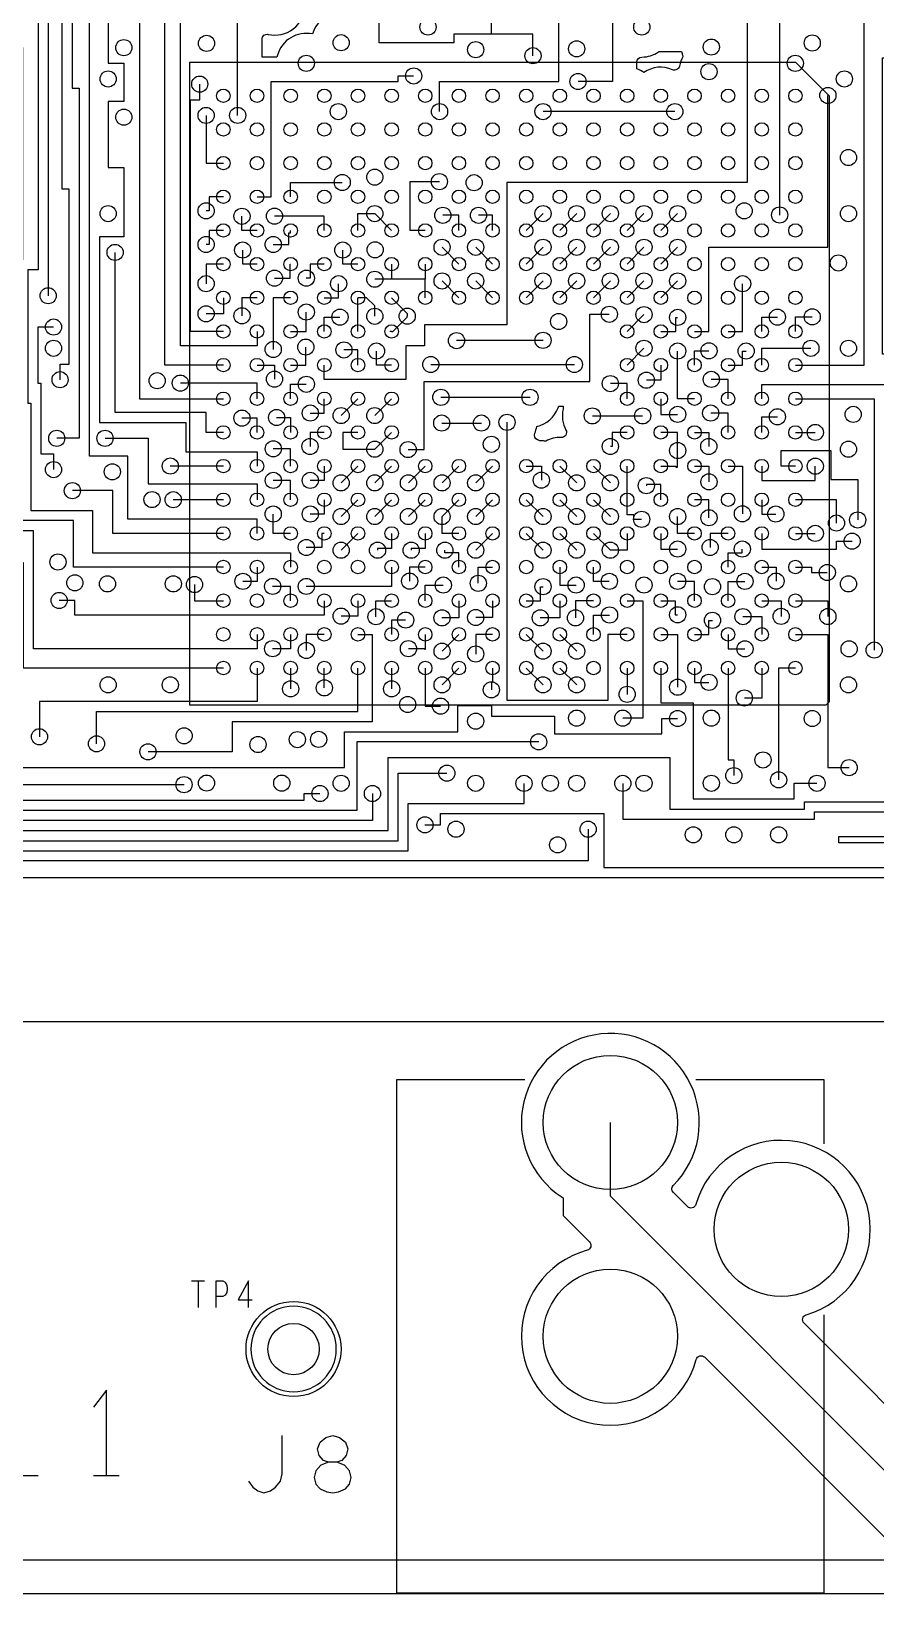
# Model space of a CAD drawing. Extents: x -56 to 56, y -64 to 41.
# Drawn here: x -18.21 to 6.89, y -60 to -13.58 of the extents above; entities that cross this region are included whole.
import ezdxf

# ---------------------------------------------------------------- set-up
doc = ezdxf.new("R2010")
doc.units = 0
doc.layers.get('0').update_dxf_attribs({"linetype": 'CONTINUOUS'})
doc.layers.add('art', color=5, linetype='CONTINUOUS')

# ---------------------------------------------------------------- blocks, each defined once
blk = doc.blocks.new('D49')
blk.add_circle((0, 0), 1.412)
blk = doc.blocks.new('D12')
blk.add_circle((0, 0), 0.2)
blk = doc.blocks.new('D13')
blk.add_circle((0, 0), 0.24)
blk = doc.blocks.new('D14')
blk.add_circle((0, 0), 0.762)
blk = doc.blocks.new('D17')
blk.add_circle((0, 0), 1.994)

msp = doc.modelspace()

# ---------------------------------------------------------------- linework, layer by layer
at = {"layer": 'art', "color": 3}
for points in [[(-55, 40), (55, 40), (55, -60), (-55, -60), (-55, 40)], [(-16.6334, 6.56), (-17.7056, 6.56), (-17.7056, -21.44)], [(-18.9284, 6.23), (-18.0056, 6.23), (-18.0056, -20.675), (-18.3116, -20.675), (-18.3116, -24.635), (-18.2215, -24.635), (-18.2215, -27.8201), (-16.3869, -27.8201), (-16.3869, -29.075), (-10.5, -29.075), (-10.5, -29.5)], [(-17.3516, -23.935), (-17.3516, -23.47), (-17.0816, -23.47), (-17.0816, -18.275), (-17.2887, -18.275), (-17.2887, 4.23), (-16.064, 4.23)], [(-11.5, -22.5), (-11.5, -22.925), (-13.7775, -22.925), (-13.7775, -12.8778), (-12.535, -12.8778), (-12.535, -8.1265), (-15.4584, -8.1265), (-15.4584, 3.765)], [(-16.224, 3.145), (-16.9887, 3.145), (-16.9887, -15.275), (-16.7816, -15.275), (-16.7816, -25.675), (-17.4509, -25.675)], [(-11.5, -28.5), (-11.5, -28.075), (-15.3341, -28.075), (-15.3341, -26.2044), (-16.4816, -26.2044), (-16.4816, -12.705), (-15.7587, -12.705), (-15.7587, -10.1215), (-16.3887, -10.1215), (-16.3887, 1.63), (-16.0736, 1.63)], [(-12.075, -16.0828), (-12.075, -7.5265), (-14.9934, -7.5265), (-14.9934, -5.1117)], [(-4.535, -13.665), (-5.6535, -13.665), (-5.6535, -13.9234), (-7.8656, -13.9234), (-7.8656, -8.4019), (-8.6828, -8.4019)], [(-13.1334, -9.4915), (-13.1334, -10.4116), (-15.4587, -10.4116), (-15.4587, -13.305), (-15.9227, -13.305), (-15.9227, -14.535), (-15.4584, -14.535), (-15.4584, -15.6693), (-15.9227, -15.6693), (-15.9227, -17.635), (-15.4584, -17.635), (-15.4584, -19.6878), (-16.1816, -19.6878), (-16.1816, -25.2099), (-13.6116, -25.2099), (-13.6116, -26.075), (-11.5, -26.075), (-11.5, -26.5)], [(-4.535, -13.665), (-4.535, -9.9166), (-4.995, -9.9166), (-4.995, -9.4516)], [(4.5001, -9.9915), (0.8511, -9.9915), (0.8511, -12.2284), (-0.935, -12.2284), (-0.935, -15.075), (-1.9606, -15.075)], [(-6.075, -15.97), (-6.075, -15.075), (-2.535, -15.075), (-2.535, -13.04), (-1.235, -13.04), (-1.235, -11.9284), (0.3861, -11.9284), (0.3861, -10.8466)], [(-12.5, -23.5), (-14.2425, -23.5), (-14.2425, -11.5866)], [(4.5029, -11.6116), (3.065, -11.6116), (3.065, -18.075), (-4.075, -18.075), (-4.075, -22.3), (-6.5249, -22.3), (-6.5249, -22.93), (-7.075, -22.93), (-7.075, -23.925), (-9.5, -23.925), (-9.5, -23.5)], [(4.5, -23.5), (6.5417, -23.5), (6.5417, -11.7804), (8.0191, -11.7804)], [(-14.9927, -12.5386), (-14.9927, -24.5), (-12.5, -24.5)], [(5.9694, -12.8656), (4.0306, -12.8656), (4.0306, -19.0414)], [(-3.3, -14.31), (-3.3, -13.665), (-4.535, -13.665)], [(-31.0306, -33.9584), (-31.0306, -37.3285), (-7.605, -37.3285), (-7.605, -35.1584), (0.765, -35.1584), (0.765, -36.6884), (4.7656, -36.6884), (4.7656, -36.475), (7.3065, -36.475), (7.3065, -25.325), (7.7715, -25.325), (7.7715, -23.175), (7.0835, -23.175), (7.0835, -14.37), (8.0191, -14.37)], [(-12.5, -29.5), (-16.9503, -29.5), (-16.9503, -28.1201), (-18.5215, -28.1201), (-18.5215, -25.235), (-18.6116, -25.235), (-18.6116, -20.375), (-18.4634, -20.375), (-18.4634, -14.07), (-20.6193, -14.07)], [(-12.5, -22.5), (-13.4775, -22.5), (-13.4775, -15.6178), (-13.2013, -15.6178), (-13.2013, -15.1528)], [(-11.5, -18.5), (-11.075, -18.5), (-11.075, -15.075), (-7.31, -15.075), (-7.31, -14.91), (-6.845, -14.91)], [(1.5, -22.5), (1.925, -22.5), (1.925, -20), (5.465, -20), (5.465, -15.4899)], [(-13.0125, -16.0828), (-13.0125, -17.5), (-12.5, -17.5)], [(0.9172, -15.97), (-3, -15.97)], [(-10.5, -18.5), (-10.5, -18.075), (-8.9666, -18.075)], [(-6.5, -19.5), (-6.95, -19.5), (-6.95, -18.05), (-6.08, -18.05)], [(-12.5, -18.5), (-12.925, -18.5), (-12.925, -18.9172), (-13.0125, -18.9172)], [(-8.5, -19.5), (-8.5, -19), (-8, -19)], [(-8, -19), (-7.5, -19.5)], [(-3, -19), (-3.5, -19.5)], [(-2, -19), (-2.5, -19.5)], [(-1, -19), (-1.5, -19.5)], [(0, -19), (-0.5, -19.5)], [(1, -19), (0.5, -19.5)], [(-11.5, -19.5), (-11.9474, -19.5), (-11.9474, -19.0789)], [(-9.5, -19.5), (-9.5, -19.075), (-10.9798, -19.075)], [(-5.5, -19.5), (-5.5, -19.05), (-5.9774, -19.05)], [(-4.5, -19.5), (-4.5, -19.05), (-4.9172, -19.05)], [(-12.5, -19.5), (-12.925, -19.5), (-12.925, -19.9172), (-13.0125, -19.9172)], [(-11.0174, -19.9172), (-10.5524, -19.9172), (-10.5524, -19.575), (-10.5, -19.575), (-10.5, -19.5)], [(-12.5, -25.5), (-13.0116, -25.5), (-13.0116, -24.9099), (-15.7166, -24.9099), (-15.7166, -20.1528)], [(-11.5, -20.5), (-11.925, -20.5), (-11.925, -20.0828)], [(-8.5, -20.5), (-8.95, -20.5), (-8.95, -20.0828)], [(-6, -20), (-5.5, -20.5)], [(-5, -20), (-4.5, -20.5)], [(-3, -20), (-3.5, -20.5)], [(-2, -20), (-2.5, -20.5)], [(-1, -20), (-1.5, -20.5)], [(0, -20), (-0.5, -20.5)], [(1, -20), (0.5, -20.5)], [(-11.5, -31.5), (-11.5, -31.925), (-18.1436, -31.925), (-18.1436, -28.4201), (-20.04, -28.4201), (-20.04, -20.8102), (-20.6037, -20.8102)], [(-12.5, -20.5), (-13.0125, -20.5), (-13.0125, -21.0828)], [(-10.9798, -20.9172), (-10.5148, -20.9172), (-10.5148, -20.5), (-10.5, -20.5)], [(-9.5, -20.5), (-9.925, -20.5), (-9.925, -20.9172), (-10.035, -20.9172)], [(-7.5, -20.5), (-7.5, -20.95)], [(-6.5, -20.5), (-6.5, -20.95)], [(-9.5, -21.5), (-9.075, -21.5), (-9.075, -21.0828)], [(-7.5, -20.95), (-8, -20.95)], [(-6.5, -20.95), (-7.5, -20.95)], [(-6.5, -21.5), (-6.5, -20.95)], [(-6, -21), (-5.5, -21.5)], [(-5, -21), (-4.5, -21.5)], [(-3, -21), (-3.5, -21.5)], [(-2, -21), (-2.5, -21.5)], [(-1, -21), (-1.5, -21.5)], [(0, -21), (-0.5, -21.5)], [(1, -21), (0.5, -21.5)], [(2.5, -22.5), (2.93, -22.5), (2.93, -21.0828)], [(-12.5, -21.5), (-12.5, -21.9761), (-13.0125, -21.9761)], [(-11.5, -21.5), (-11.9474, -21.5), (-11.9474, -22.035)], [(-10.5, -21.5), (-11.0174, -21.5), (-11.0174, -23.035)], [(-8.5, -22.5), (-8.5, -21.5)], [(-8, -22.05), (-8, -21.7416), (-8.2416, -21.5), (-8.5, -21.5)], [(-7.5, -21.5), (-7.5, -21.5068), (-7.0358, -21.971), (-7.0358, -22.0472)], [(-10.5, -22.5), (-10.035, -22.5), (-10.035, -21.9249)], [(-9.5, -22.5), (-9.5, -22.075), (-9.035, -22.075)], [(-7.5, -22.5), (-7.4632, -22.5), (-7.0358, -22.0726), (-7.0358, -22.0472)], [(-7.01, -26.01), (-6.5298, -26.01), (-6.5298, -23.9922), (-1.605, -23.9922), (-1.605, -21.99), (-1.0306, -21.99)], [(0, -22), (-0.5, -22.5)], [(0.5, -22.5), (0.95, -22.5), (0.95, -22.0828), (1, -22.0828)], [(3.5, -22.5), (3.5, -22.075), (3.965, -22.075)], [(4.5, -22.5), (4.5, -22.0677), (5, -22.0677)], [(-17.5466, -22.37), (-18.0116, -22.37), (-18.0116, -24.035), (-17.9215, -24.035), (-17.9215, -26.14), (-17.5466, -26.14), (-17.5466, -26.605)], [(-7.5, -22.5), (-7.55, -22.5)], [(-10.5, -23.5), (-10.0498, -23.5), (-10.0498, -22.965)], [(-8.5, -23.5), (-8.5, -23.05), (-8.9172, -23.05)], [(-7.5, -23.5), (-7.95, -23.5), (-7.95, -23.0828)], [(-3, -22.765), (-5.5545, -22.765), (-5.5626, -22.7731), (-5.5707, -22.7731)], [(0, -23), (-0.5, -23.5)], [(1.5, -24.5), (1, -24.5), (1, -23.0828)], [(1.5, -23.5), (1.5, -23.075), (1.93, -23.075)], [(2.5, -23.5), (2.925, -23.5), (2.925, -23.0828), (3.035, -23.0828)], [(3.5, -23.5), (3.5, -23), (4.9606, -23)], [(-11.5, -23.5), (-10.9797, -23.5), (-10.9797, -23.9172)], [(-6.335, -23.4829), (-2.07, -23.4829)], [(0.5, -23.5), (0.5, -23.95), (0.07, -23.95)], [(-11.5, -24.5), (-11.5, -24.035), (-13.7775, -24.035)], [(-10.5, -24.5), (-10.5, -24.07), (-10.0349, -24.07)], [(-0.5, -24.5), (-0.5, -24.05), (-1, -24.05)], [(2.5, -24.5), (2.5, -23.925), (2, -23.925)], [(3.5, -24.5), (3.5, -24.075), (7.3065, -24.075), (7.3065, -24.86)], [(-9.9172, -24.925), (-9.5, -24.925), (-9.5, -24.5)], [(-9, -25), (-8.5, -24.5)], [(-8, -25), (-7.5, -24.5)], [(-6.035, -24.4572), (-3.3872, -24.4572)], [(0.5, -24.5), (0.5, -24.965), (1, -24.965)], [(4.5, -24.5), (6.8415, -24.5), (6.8415, -31.966)], [(-10.9172, -25.0572), (-10.5, -25.0572), (-10.5, -25.5)], [(-1.535, -25.01), (-0.0401, -25.01)], [(2.5, -25.5), (2.5, -24.925), (1.9825, -24.925)], [(3.5, -25.5), (3.5, -25.035), (3.965, -25.035)], [(-11.5, -25.5), (-11.5, -25.075), (-11.9474, -25.075)], [(-9.5, -25.5), (-9.925, -25.5), (-9.925, -25.9172)], [(-8.5, -25.5), (-8.95, -25.5), (-8.95, -26), (-8, -26)], [(-8, -26), (-7.5, -25.5)], [(-6.01, -25.2222), (-4.8299, -25.2222)], [(-0.5, -31.5), (-1.075, -31.5), (-1.075, -33.465), (-4.07, -33.465), (-4.07, -25.2001)], [(-0.5, -25.5), (-0.95, -25.5), (-0.95, -25.9172), (-1, -25.9172)], [(1, -26.0395), (1, -25.5), (0.5, -25.5)], [(1.5, -25.5), (1.925, -25.5), (1.925, -25.9172)], [(4.5, -25.5), (5.09, -25.5)], [(-16.0166, -25.6749), (-14.7341, -25.6749), (-14.7341, -27.0305), (-11.5, -27.0305), (-11.5, -27.5)], [(-10.5, -26.5), (-10.5, -25.9872), (-11.0157, -25.9872)], [(0.5, -26.5), (0.95, -26.5), (0.95, -26.5295), (1, -26.5295), (1, -26.0395)], [(4.5, -26.5), (4.075, -26.5), (4.075, -26.0395), (5.555, -26.0395), (5.555, -26.9), (6.35, -26.9), (6.35, -28.1006)], [(-12.5, -26.5), (-14.0766, -26.5)], [(-9.5, -26.5), (-9.5, -26.925), (-9.9172, -26.925)], [(-9, -27), (-8.5, -26.5)], [(-8, -27), (-7.5, -26.5)], [(-7, -27), (-6.5, -26.5)], [(-6, -27), (-5.5, -26.5)], [(-5, -27), (-4.5, -26.5)], [(-3.5, -26.5), (-3.05, -26.5), (-3.05, -26.9172)], [(-2, -27), (-2.5, -26.5)], [(-1, -27), (-1.5, -26.5)], [(-0.5, -27.5), (-0.5, -26.5)], [(1.5, -26.5), (1.93, -26.5), (1.93, -26.9695)], [(2.5, -26.5), (2.925, -26.5), (2.925, -27.9172)], [(3.5, -26.5), (3.5, -26.925), (5.09, -26.925), (5.09, -26.5045)], [(-12.5, -28.5), (-15.7869, -28.5), (-15.7869, -27.23), (-16.9859, -27.23)], [(-10.5, -27.5), (-10.5, -26.925), (-11.0157, -26.925)], [(0.5, -27.5), (0.5, -27.05), (0.07, -27.05), (0.07, -27.0828)], [(-12.5, -27.5), (-13.989, -27.5)], [(-9.5, -27.5), (-9.5, -27.925), (-9.9172, -27.925)], [(-9, -28), (-8.5, -27.5)], [(-8, -28), (-7.5, -27.5)], [(-7, -28), (-6.5, -27.5)], [(-6, -28), (-5.5, -27.5)], [(-5, -28), (-4.5, -27.5)], [(-3, -28), (-3.5, -27.5)], [(-2, -28), (-2.5, -27.5)], [(-1, -28), (-1.5, -27.5)], [(-0.07, -28.0828), (-0.3, -28.0828), (-0.3, -27.95), (-0.5, -27.95), (-0.5, -27.5)], [(1.93, -28.035), (1.93, -27.5), (1.5, -27.5)], [(3.5, -27.5), (3.5, -27.925), (3.9172, -27.925)], [(5.72, -28.1929), (5.72, -27.5), (4.5, -27.5)], [(-10.5, -28.5), (-11.0174, -28.5), (-11.0174, -27.9249)], [(-5.5, -28.5), (-6, -28.5), (-6, -28)], [(1.5, -28.5), (1, -28.5), (1, -28)], [(-38.5, -28.5), (-38.5, -29.075), (-41.5994, -29.075), (-41.5994, -38.722), (23.9833, -38.722), (27.7122, -34.9931), (27.7122, -33.6834)], [(-9.5, -28.5), (-9.57, -28.5), (-9.57, -28.9172), (-10.035, -28.9172)], [(-9, -29), (-8.5, -28.5)], [(-7.5, -28.5), (-7.5, -28.95), (-7.9172, -28.95), (-7.9172, -29)], [(-6.5, -28.5), (-6.5, -28.95), (-6.9172, -28.95), (-6.9172, -29)], [(-5, -29), (-4.5, -28.5)], [(-3, -29), (-3.5, -28.5)], [(-2, -29), (-2.5, -28.5)], [(-1, -29), (-1.5, -28.5)], [(-0.5, -28.5), (-0.5, -29), (-1, -29)], [(0.5, -28.5), (0.5, -28.965), (1, -28.965)], [(2.5, -28.5), (1.965, -28.5), (1.965, -28.9172)], [(3.5, -28.5), (3.5, -28.965), (5.72, -28.965), (5.72, -28.7306), (6.185, -28.7306)], [(4.5, -28.5), (5.09, -28.5)], [(-5.5, -29.5), (-5.5, -29.075), (-5.9172, -29.075), (-5.9172, -29)], [(2.5, -29.5), (2.5, -29.075), (2.9211, -29.075), (2.9211, -28.965)], [(-12.5, -32.5), (-18.4436, -32.5), (-18.4436, -29.37), (-19.0766, -29.37)], [(-11.5, -29.5), (-11.5, -29.925), (-11.9172, -29.925)], [(-7.5, -29.5), (-7.5, -30.075), (-10.035, -30.075)], [(-6.5, -29.5), (-6.965, -29.5), (-6.965, -29.9172)], [(-4.925, -29.9825), (-4.925, -29.5), (-4.5, -29.5)], [(-2.5, -29.5), (-2.5, -30.035), (-2.0175, -30.035)], [(-1.0306, -29.925), (-1.5, -29.925), (-1.5, -29.5)], [(3.5, -29.5), (3.925, -29.5), (3.925, -29.9172)], [(4.5, -29.5), (4.9816, -29.5), (4.9816, -29.6606), (5.4466, -29.6606)], [(-13.3565, -30.02), (-13.3565, -30.5), (-12.5, -30.5)], [(-10.5, -30.5), (-10.5, -30.075), (-11.035, -30.075)], [(-6.5, -30.5), (-6.5, -30.035), (-5.9649, -30.035)], [(-3.5, -30.5), (-3.075, -30.5), (-3.075, -30.0828), (-3, -30.0828)], [(1.5, -30.5), (1.5, -29.925), (1, -29.925)], [(2.5, -30.5), (2.5, -29.925), (3, -29.925)], [(-31.5, -30.5), (-31.925, -30.5), (-31.925, -33.6116), (-31.535, -33.6116), (-31.535, -37.6285), (-7.305, -37.6285), (-7.305, -35.6234), (-5.8572, -35.6234)], [(-25.5, -30.5), (-25.075, -30.5), (-25.075, -33.6116), (-21.235, -33.6116), (-21.235, -36.4285), (-10.095, -36.4285), (-10.095, -36.229), (-9.63, -36.229)], [(-9.5, -30.5), (-9.5, -30.925), (-16.9136, -30.925), (-16.9136, -30.4914), (-17.3786, -30.4914)], [(-8.5, -30.5), (-8.5, -30.9564), (-9, -30.9564)], [(-7.965, -30.9757), (-7.965, -30.5), (-7.5, -30.5)], [(-5.5, -30.5), (-5.5, -31.01), (-6.0025, -31.01)], [(-4.5, -30.5), (-4.5, -31), (-5, -31)], [(-2.5, -30.5), (-2.5, -31.01), (-3.0828, -31.01)], [(-1.5, -30.5), (-2.035, -30.5), (-2.035, -31.01)], [(-0.5, -30.5), (-0.035, -30.5), (-0.035, -33.9865), (-0.63, -33.9865)], [(0.5, -30.5), (0.925, -30.5), (0.925, -30.9172), (1, -30.9172)], [(3.5, -30.5), (4.075, -30.5), (4.075, -30.965)], [(4.5, -30.5), (5.465, -30.5), (5.465, -30.9704)], [(-22.075, -31.0828), (-22.075, -32.535), (-20.9057, -32.535), (-20.9057, -35.9635), (-13.6693, -35.9635)], [(-7.0828, -31.075), (-7.5, -31.075), (-7.5, -31.5)], [(-1.5, -31.5), (-1.5, -30.925), (-1.023, -30.925)], [(1.5, -31.5), (1.925, -31.5), (1.925, -31.0828), (2.035, -31.0828)], [(2.9411, -30.9714), (3.5, -30.9714), (3.5, -31.5)], [(-34.5, -31.5), (-34.925, -31.5), (-34.925, -37.9285), (-7.005, -37.9285), (-7.005, -36.5234), (-3.5656, -36.5234), (-3.5656, -35.9262)], [(-8.5, -31.5), (-8.075, -31.5), (-8.075, -34.0934), (-12.235, -34.0934), (-12.235, -34.9874), (-14.739, -34.9874)], [(-10.5, -31.5), (-10.5, -31.925), (-11.035, -31.925)], [(-9.5, -31.5), (-10.035, -31.5), (-10.035, -31.9778)], [(-6.5, -31.5), (-6.5, -31.95), (-6.51, -31.95), (-6.51, -31.925), (-7, -31.925)], [(-6, -32), (-5.5, -31.5)], [(-4.5, -31.5), (-5, -31.5), (-5, -32.0828)], [(-3, -32), (-3.5, -31.5)], [(-2, -32), (-2.5, -31.5)], [(0.5, -31.5), (1, -31.5), (1, -33.0698)], [(2.5, -31.5), (2.5, -31.93), (3, -31.93)], [(4.5, -31.5), (5.465, -31.5), (5.465, -35.4584), (6.0957, -35.4584)], [(-20.6057, -32.035), (-20.6057, -35.4524), (-8.9044, -35.4524), (-8.9044, -34.3934), (-5.535, -34.3934), (-5.535, -33.6116), (-4.535, -33.6116), (-4.535, -33.9284), (-2.664, -33.9284), (-2.664, -34.4515), (0.535, -34.4515), (0.535, -33.9998), (1, -33.9998)], [(-11.5, -32.5), (-11.5, -33.4934), (-17.9645, -33.4934), (-17.9645, -34.5417)], [(-16.269, -34.7504), (-16.269, -33.7934), (-8.5, -33.7934), (-8.5, -32.5)], [(-10.5, -32.5), (-10.5, -33.1183)], [(-9.5, -33.09), (-9.5, -32.5)], [(-7.5, -32.5), (-7.5, -33.1183)], [(-6.5, -32.5), (-6.5, -33.63), (-6.0449, -33.63)], [(-6, -33), (-5.5, -32.5)], [(-4.5, -32.5), (-4.5, -32.925), (-4.535, -32.925), (-4.535, -33.1466)], [(-3, -33), (-3.5, -32.5)], [(-2, -33), (-2.5, -32.5)], [(-0.5, -32.5), (-0.5, -33.2815)], [(0.5, -32.5), (0.5, -33.5348), (1.465, -33.5348), (1.465, -36.3884), (4.4656, -36.3884), (4.4656, -35.9234), (5.1404, -35.9234)], [(1.5, -32.5), (1.5, -32.925), (1.93, -32.925)], [(2.5, -32.5), (2.5, -35.2297), (2.6694, -35.2297), (2.6694, -35.6947)], [(3.5, -32.5), (3.5, -33.39), (2.9825, -33.39)], [(4.5, -32.5), (4.0006, -32.5), (4.0006, -35.8216)], [(-8.07, -36.229), (-8.07, -37.0285), (-24, -37.0285), (-24, -34.0767)], [(-3.129, -34.6934), (-8.535, -34.6934), (-8.535, -36.7285), (-23.535, -36.7285), (-23.535, -35.6976)], [(-0.63, -35.9262), (-0.63, -36.9884), (5.0656, -36.9884), (5.0656, -36.775), (22.6766, -36.775), (22.6766, -37.957)], [(-1.6606, -37.2884), (-1.6606, -38.2285), (-37.9643, -38.2285), (-37.9643, -36.9497)], [(-6.5099, -37.159), (-6.0449, -37.159), (-6.0449, -36.8234), (-1.1956, -36.8234), (-1.1956, -38.422), (20.8467, -38.422), (20.8467, -38.0052), (21.3117, -38.0052)], [(-28.4997, -58.9999), (-28.4997, -53.4997), (-43.9999, -53.4997), (-43.9999, -43), (18.7419, -43)], [(19, -49.7324), (15.8496, -52.8828), (15.8496, -56.3372), (14.4526, -57.7342), (8.5466, -57.7342), (-1, -48.1876), (-1, -46)], [(7.47, -58.9999), (-28.4997, -58.9999)]]:
    msp.add_lwpolyline(points, dxfattribs=at)
for points in [[(-11.3498, -14.3498), (-11.3498, -13.8206), (-11.3498, -13.8206), (-11.3498, -13.8206, -0.482629), (-11.1659, -13.6745), (-11.1659, -13.6745), (-11.1659, -13.6745, 0.469848), (-10.0755, -12.8443)], [(-9.2183, -13.0604, 0.262604), (-9.8515, -13.6639), (-9.8515, -13.6639), (-9.8515, -13.6639, 0.395186), (-10.8922, -14.295), (-10.9076, -14.3498), (-11.3498, -14.3498)], [(0, -14.8124), (0, -14.8124), (0, -14.8124, 0.055805), (-0.1644, -14.7188), (-0.2098, -14.6993), (-0.2098, -14.4986), (-0.2098, -14.4986), (-0.2098, -14.4986, -0.412484), (-0.0607, -14.3486), (-0.0607, -14.3486), (-0.0607, -14.3486, 0.147842), (0.4315, -14.1964), (0.4505, -14.1836), (1.1174, -14.1836), (1.1303, -14.2426), (1.1303, -14.2426), (1.1303, -14.2426, 0.028533), (1.1575, -14.3404), (1.1575, -14.3404), (1.1575, -14.3404, 0.082857), (1.0557, -14.6152), (1.0557, -14.6152), (1.0557, -14.6152, -0.483581), (0.8472, -14.7239), (0.8472, -14.7239), (0.8472, -14.7239, 0.268535), (0, -14.8124), (0, -14.8124)], [(-2.9205, -25.7611), (-2.9205, -25.7611), (-2.9205, -25.7611, 0.043546), (-3.05, -25.7498), (-3.0995, -25.7498), (-3.1155, -25.7417), (-3.1155, -25.7417), (-3.1155, -25.7417, 0.015146), (-3.1621, -25.7198), (-3.1621, -25.7198), (-3.1621, -25.7198, -0.404694), (-3.242, -25.5271), (-3.242, -25.5271), (-3.242, -25.5271, 0.058909), (-3.1886, -25.325), (-3.1886, -25.325), (-3.1886, -25.325, 0.252977), (-2.5524, -24.7664), (-2.5343, -24.7174), (-2.4004, -24.7174), (-2.4004, -24.801), (-2.4023, -24.8093), (-2.4023, -24.8093), (-2.4023, -24.8093, 0.181707), (-2.3198, -25.4302), (-2.3198, -25.4302), (-2.3198, -25.4302, -0.582488), (-2.4592, -25.6508), (-2.4592, -25.6508), (-2.4592, -25.6508, 0.1423), (-2.9205, -25.7611), (-2.9205, -25.7611)], [(5.7908, -37.6968), (5.7908, -37.5002), (12.2911, -37.5002), (12.2994, -37.5657), (12.2994, -37.5657), (12.2994, -37.5657, 0.012219), (12.306, -37.6087), (12.3071, -37.6152), (12.3071, -37.6968), (5.7908, -37.6968)], [(9.1266, -56.334), (4.756, -51.9635), (4.756, -51.9635), (4.756, -51.9635, -0.570026), (4.8201, -51.7134), (4.8201, -51.7134), (4.8201, -51.7134, 1.689068), (1.5416, -48.4349), (1.5416, -48.4349), (1.5416, -48.4349, -0.570074), (1.2915, -48.499), (0.872, -48.0794), (0.872, -48.0794), (0.872, -48.0794, -0.413854), (0.8719, -47.8674), (0.8719, -47.8674), (0.8719, -47.8674, 2.826844), (-2.4345, -48.2211), (-2.4002, -48.2433), (-2.4002, -48.7676), (-1.6215, -49.5462), (-1.6215, -49.5462), (-1.6215, -49.5462, -0.57676), (-1.6885, -49.7971), (-1.6885, -49.7971), (-1.6885, -49.7971, 1.728802), (1.5529, -53.0385), (1.5529, -53.0385), (1.5529, -53.0385, -0.576738), (1.8038, -52.9715), (7.5761, -58.7438)]]:
    msp.add_lwpolyline(points, format="xyb", dxfattribs=at)
at = {"layer": 'art', "color": 5}
for points in [[(5.5, -15.5), (5.5, -33.5), (5.4, -33.6), (-13.5, -33.6), (-13.5, -14.5), (4.5, -14.5), (5.5, -15.5)], [(-7.35, -44.73), (-7.35, -59.97), (5.35, -59.97), (5.35, -51.715)], [(-3.54, -44.73), (-7.35, -44.73)], [(5.35, -44.73), (1.54, -44.73)], [(5.35, -46.635), (5.35, -44.73)], [(-13.4417, -50.7), (-13.0583, -50.7)], [(-13.25, -50.7), (-13.25, -51.5)], [(-12.7167, -51.5), (-12.7167, -50.7), (-12.5167, -50.7), (-12.45, -50.74), (-12.4, -50.8333), (-12.3833, -50.94), (-12.4, -51.0467), (-12.4417, -51.1267), (-12.5167, -51.1667), (-12.7167, -51.1667)], [(-11.75, -51.5), (-11.75, -50.7), (-12.0583, -51.2733), (-11.6417, -51.2733)], [(-15.9757, -56.4896), (-15.9757, -53.9496), (-16.3567, -54.4576)], [(-11.75, -56.66), (-11.625, -56.83), (-11.475, -56.9433), (-11.3, -57), (-11.1, -56.9433), (-10.95, -56.83), (-10.8, -56.66), (-10.75, -56.4334), (-10.75, -55.3)], [(-9.25, -57), (-9.075, -56.9717), (-8.875, -56.8867), (-8.75, -56.7451), (-8.7, -56.5467), (-8.75, -56.3484), (-8.9, -56.1784), (-9.125, -56.0933), (-9.375, -56.0933), (-9.525, -56.0367), (-9.65, -55.895), (-9.7, -55.6967), (-9.625, -55.4983), (-9.45, -55.3567), (-9.25, -55.3), (-9.05, -55.3567), (-8.875, -55.4983), (-8.8, -55.6967), (-8.85, -55.895), (-8.975, -56.0367), (-9.125, -56.0933), (-9.375, -56.0933), (-9.6, -56.1784), (-9.75, -56.3484), (-9.8, -56.5467), (-9.75, -56.7451), (-9.625, -56.8867), (-9.425, -56.9717), (-9.25, -57)], [(-18.7617, -56.4896), (-17.9998, -56.4896)], [(-16.3567, -56.4896), (-15.5948, -56.4896)]]:
    msp.add_lwpolyline(points, dxfattribs=at)
msp.add_lwpolyline([(-9.144, -52.7304), (-9.144, -52.7304), (-9.144, -52.7304, 1), (-11.684, -52.7304), (-11.684, -52.7304), (-11.684, -52.7304, 1), (-9.144, -52.7304), (-9.144, -52.7304)], format="xyb", dxfattribs=at)

# ---------------------------------------------------------------- block references
at = {"layer": 'art'}
for name, p in [('D13', (-6.4185, -13.4584)), ('D13', (-0.0663, -13.4584)), ('D13', (-15.4577, -14.07)), ('D13', (-13, -13.9428)), ('D13', (-9, -13.9234)), ('D13', (-5, -14.13)), ('D13', (-2, -14.105)), ('D13', (2, -14.0528)), ('D13', (5, -13.9306)), ('D13', (-10.035, -14.535)), ('D13', (-3.3, -14.31)), ('D13', (4.4956, -14.535)), ('D13', (-15.9234, -15)), ('D13', (-6.845, -14.91)), ('D13', (-1.9606, -15.075)), ('D13', (1.93, -14.7828)), ('D13', (5.955, -15)), ('D13', (-13.2013, -15.1528)), ('D12', (-12.5, -15.5)), ('D12', (-11.5, -15.5)), ('D12', (-10.5, -15.5)), ('D12', (-9.5, -15.5)), ('D12', (-8.5, -15.5)), ('D12', (-7.5, -15.5)), ('D12', (-6.5, -15.5)), ('D12', (-5.5, -15.5)), ('D12', (-4.5, -15.5)), ('D12', (-3.5, -15.5)), ('D12', (-2.5, -15.5)), ('D12', (-1.5, -15.5)), ('D12', (-0.5, -15.5)), ('D12', (0.5, -15.5)), ('D12', (1.5, -15.5)), ('D12', (2.5, -15.5)), ('D12', (3.5, -15.5)), ('D12', (4.5, -15.5)), ('D13', (5.465, -15.4899)), ('D13', (-9.0828, -15.97)), ('D13', (-6.075, -15.97)), ('D13', (-3, -15.97)), ('D13', (0.9172, -15.97)), ('D13', (-15.4577, -16.1343)), ('D13', (-13.0125, -16.0828)), ('D13', (-12.075, -16.0828)), ('D12', (-12.5, -16.5)), ('D12', (-11.5, -16.5)), ('D12', (-10.5, -16.5)), ('D12', (-9.5, -16.5)), ('D12', (-8.5, -16.5)), ('D12', (-7.5, -16.5)), ('D12', (-6.5, -16.5)), ('D12', (-5.5, -16.5)), ('D12', (-4.5, -16.5)), ('D12', (-3.5, -16.5)), ('D12', (-2.5, -16.5)), ('D12', (-1.5, -16.5)), ('D12', (-0.5, -16.5)), ('D12', (0.5, -16.5)), ('D12', (1.5, -16.5)), ('D12', (2.5, -16.5)), ('D12', (3.5, -16.5)), ('D12', (4.5, -16.5)), ('D13', (6.0767, -17.335)), ('D12', (-12.5, -17.5)), ('D12', (-11.5, -17.5)), ('D12', (-10.5, -17.5)), ('D12', (-9.5, -17.5)), ('D12', (-8.5, -17.5)), ('D12', (-7.5, -17.5)), ('D12', (-6.5, -17.5)), ('D12', (-5.5, -17.5)), ('D12', (-4.5, -17.5)), ('D12', (-3.5, -17.5)), ('D12', (-2.5, -17.5)), ('D12', (-1.5, -17.5)), ('D12', (-0.5, -17.5)), ('D12', (0.5, -17.5)), ('D12', (1.5, -17.5)), ('D12', (2.5, -17.5)), ('D12', (3.5, -17.5)), ('D12', (4.5, -17.5)), ('D13', (-8.9666, -18.075)), ('D13', (-8, -17.9172)), ('D13', (-6.08, -18.05)), ('D13', (-5.0474, -18.0828)), ('D12', (-12.5, -18.5)), ('D12', (-11.5, -18.5)), ('D12', (-10.5, -18.5)), ('D12', (-9.5, -18.5)), ('D12', (-8.5, -18.5)), ('D12', (-7.5, -18.5)), ('D12', (-6.5, -18.5)), ('D12', (-5.5, -18.5)), ('D12', (-4.5, -18.5)), ('D12', (-3.5, -18.5)), ('D12', (-2.5, -18.5)), ('D12', (-1.5, -18.5)), ('D12', (-0.5, -18.5)), ('D12', (0.5, -18.5)), ('D12', (1.5, -18.5)), ('D12', (2.5, -18.5)), ('D12', (3.5, -18.5)), ('D12', (4.5, -18.5)), ('D13', (-15.9234, -19)), ('D13', (-13.0125, -18.9172)), ('D13', (-11.9474, -19.0789)), ('D13', (-10.9798, -19.075)), ('D13', (-8, -19)), ('D13', (-5.9774, -19.05)), ('D13', (-4.9172, -19.05)), ('D13', (-3, -19)), ('D13', (-2, -19)), ('D13', (-1, -19)), ('D13', (0, -19)), ('D13', (1, -19)), ('D13', (2.9773, -18.9172)), ('D13', (4.0306, -19.0414)), ('D13', (6.0766, -19)), ('D12', (-12.5, -19.5)), ('D12', (-11.5, -19.5)), ('D12', (-10.5, -19.5)), ('D12', (-9.5, -19.5)), ('D12', (-8.5, -19.5)), ('D12', (-7.5, -19.5)), ('D12', (-6.5, -19.5)), ('D12', (-5.5, -19.5)), ('D12', (-4.5, -19.5)), ('D12', (-3.5, -19.5)), ('D12', (-2.5, -19.5)), ('D12', (-1.5, -19.5)), ('D12', (-0.5, -19.5)), ('D12', (0.5, -19.5)), ('D12', (1.5, -19.5)), ('D12', (2.5, -19.5)), ('D12', (3.5, -19.5)), ('D12', (4.5, -19.5)), ('D13', (-15.7166, -20.1528)), ('D13', (-13.0125, -19.9172)), ('D13', (-11.925, -20.0828)), ('D13', (-11.0174, -19.9172)), ('D13', (-8.95, -20.0828)), ('D13', (-7.99, -20.075)), ('D13', (-6, -20)), ('D13', (-5, -20)), ('D13', (-3, -20)), ('D13', (-2, -20)), ('D13', (-1, -20)), ('D13', (0, -20)), ('D13', (1, -20)), ('D12', (-12.5, -20.5)), ('D12', (-11.5, -20.5)), ('D12', (-10.5, -20.5)), ('D12', (-9.5, -20.5)), ('D12', (-8.5, -20.5)), ('D12', (-7.5, -20.5)), ('D12', (-6.5, -20.5)), ('D12', (-5.5, -20.5)), ('D12', (-4.5, -20.5)), ('D12', (-3.5, -20.5)), ('D12', (-2.5, -20.5)), ('D12', (-1.5, -20.5)), ('D12', (-0.5, -20.5)), ('D12', (0.5, -20.5)), ('D12', (1.5, -20.5)), ('D12', (2.5, -20.5)), ('D12', (3.5, -20.5)), ('D12', (4.5, -20.5)), ('D13', (5.7766, -20.465)), ('D13', (-13.0125, -21.0828)), ('D13', (-10.9798, -20.9172)), ('D13', (-10.035, -20.9172)), ('D13', (-9.075, -21.0828)), ('D13', (-8, -20.95)), ('D13', (-6, -21)), ('D13', (-5, -21)), ('D13', (-3, -21)), ('D13', (-2, -21)), ('D13', (-1, -21)), ('D13', (0, -21)), ('D13', (1, -21)), ('D13', (2.93, -21.0828)), ('D13', (-17.7056, -21.44)), ('D12', (-12.5, -21.5)), ('D12', (-11.5, -21.5)), ('D12', (-10.5, -21.5)), ('D12', (-9.5, -21.5)), ('D12', (-8.5, -21.5)), ('D12', (-7.5, -21.5)), ('D12', (-6.5, -21.5)), ('D12', (-5.5, -21.5)), ('D12', (-4.5, -21.5)), ('D12', (-3.5, -21.5)), ('D12', (-2.5, -21.5)), ('D12', (-1.5, -21.5)), ('D12', (-0.5, -21.5)), ('D12', (0.5, -21.5)), ('D12', (1.5, -21.5)), ('D12', (2.5, -21.5)), ('D12', (3.5, -21.5)), ('D12', (4.5, -21.5)), ('D13', (-13.0125, -21.9761)), ('D13', (-11.9474, -22.035)), ('D13', (-10.035, -21.9249)), ('D13', (-8, -22.05)), ('D13', (-7.0358, -22.0472)), ('D13', (-1.0306, -21.99)), ('D13', (0, -22)), ('D13', (-17.5466, -22.37)), ('D13', (-9.035, -22.075)), ('D13', (-2.535, -22.2048)), ('D13', (1, -22.0828)), ('D13', (3.965, -22.075)), ('D13', (5, -22.0677)), ('D12', (-12.5, -22.5)), ('D12', (-11.5, -22.5)), ('D12', (-10.5, -22.5)), ('D13', (-10.0498, -22.965)), ('D12', (-9.5, -22.5)), ('D12', (-8.5, -22.5)), ('D12', (-7.5, -22.5)), ('D13', (-5.5707, -22.7731)), ('D13', (-3, -22.765)), ('D12', (-0.5, -22.5)), ('D12', (0.5, -22.5)), ('D12', (1.5, -22.5)), ('D12', (2.5, -22.5)), ('D12', (3.5, -22.5)), ('D12', (4.5, -22.5)), ('D13', (-17.5466, -23)), ('D13', (-11.0174, -23.035)), ('D13', (-8.9172, -23.05)), ('D13', (-7.95, -23.0828)), ('D13', (0, -23)), ('D13', (1, -23.0828)), ('D13', (1.93, -23.075)), ('D13', (3.035, -23.0828)), ('D13', (4.9606, -23)), ('D13', (6.0766, -23)), ('D12', (-12.5, -23.5)), ('D12', (-11.5, -23.5)), ('D12', (-10.5, -23.5)), ('D12', (-9.5, -23.5)), ('D12', (-8.5, -23.5)), ('D12', (-7.5, -23.5)), ('D13', (-6.335, -23.4829)), ('D13', (-2.07, -23.4829)), ('D12', (-0.5, -23.5)), ('D12', (0.5, -23.5)), ('D12', (1.5, -23.5)), ('D12', (2.5, -23.5)), ('D12', (3.5, -23.5)), ('D12', (4.5, -23.5)), ('D13', (-17.3516, -23.935)), ('D13', (-14.4665, -23.965)), ('D13', (-13.7775, -24.035)), ('D13', (-10.9797, -23.9172)), ('D13', (-10.0349, -24.07)), ('D13', (-1, -24.05)), ('D13', (0.07, -23.95)), ('D13', (2, -23.925)), ('D12', (-12.5, -24.5)), ('D12', (-11.5, -24.5)), ('D12', (-10.5, -24.5)), ('D12', (-9.5, -24.5)), ('D12', (-8.5, -24.5)), ('D12', (-7.5, -24.5)), ('D13', (-6.035, -24.4572)), ('D13', (-3.3872, -24.4572)), ('D12', (-0.5, -24.5)), ('D12', (0.5, -24.5)), ('D12', (1.5, -24.5)), ('D12', (2.5, -24.5)), ('D12', (3.5, -24.5)), ('D12', (4.5, -24.5)), ('D13', (-11.9474, -25.075)), ('D13', (-10.9172, -25.0572)), ('D13', (-9.9172, -24.925)), ('D13', (-9, -25)), ('D13', (-8, -25)), ('D13', (-6.01, -25.2222)), ('D13', (-4.8299, -25.2222)), ('D13', (-4.07, -25.2001)), ('D13', (-1.535, -25.01)), ('D13', (-0.0401, -25.01)), ('D13', (1, -24.965)), ('D13', (1.9825, -24.925)), ('D13', (3.965, -25.035)), ('D13', (6.2166, -24.965)), ('D13', (-17.4509, -25.675)), ('D13', (-16.0166, -25.6749)), ('D12', (-12.5, -25.5)), ('D12', (-11.5, -25.5)), ('D12', (-10.5, -25.5)), ('D12', (-9.5, -25.5)), ('D12', (-8.5, -25.5)), ('D12', (-7.5, -25.5)), ('D12', (-0.5, -25.5)), ('D12', (0.5, -25.5)), ('D12', (1.5, -25.5)), ('D12', (2.5, -25.5)), ('D12', (3.5, -25.5)), ('D12', (4.5, -25.5)), ('D13', (5.09, -25.5)), ('D13', (-11.0157, -25.9872)), ('D13', (-9.925, -25.9172)), ('D13', (-8, -26)), ('D13', (-7.01, -26.01)), ('D13', (-4.535, -25.8522)), ('D13', (-1, -25.9172)), ('D13', (1, -26.0395)), ('D13', (1.925, -25.9172)), ('D13', (6.0766, -26)), ('D13', (-17.5466, -26.605)), ('D13', (-15.7991, -26.6694)), ('D13', (-14.0766, -26.5)), ('D12', (-12.5, -26.5)), ('D12', (-11.5, -26.5)), ('D12', (-10.5, -26.5)), ('D12', (-9.5, -26.5)), ('D12', (-8.5, -26.5)), ('D12', (-7.5, -26.5)), ('D12', (-6.5, -26.5)), ('D12', (-5.5, -26.5)), ('D12', (-4.5, -26.5)), ('D12', (-3.5, -26.5)), ('D12', (-2.5, -26.5)), ('D12', (-1.5, -26.5)), ('D12', (-0.5, -26.5)), ('D12', (0.5, -26.5)), ('D12', (1.5, -26.5)), ('D12', (2.5, -26.5)), ('D12', (3.5, -26.5)), ('D12', (4.5, -26.5)), ('D13', (5.09, -26.5045)), ('D13', (-11.0157, -26.925)), ('D13', (-9.9172, -26.925)), ('D13', (-9, -27)), ('D13', (-8, -27)), ('D13', (-7, -27)), ('D13', (-6, -27)), ('D13', (-5, -27)), ('D13', (-3.05, -26.9172)), ('D13', (-2, -27)), ('D13', (-1, -27)), ('D13', (0.07, -27.0828)), ('D13', (1.93, -26.9695)), ('D13', (-16.9859, -27.23)), ('D13', (-14.619, -27.4955)), ('D13', (-13.989, -27.5)), ('D12', (-12.5, -27.5)), ('D12', (-11.5, -27.5)), ('D12', (-10.5, -27.5)), ('D12', (-9.5, -27.5)), ('D12', (-8.5, -27.5)), ('D12', (-7.5, -27.5)), ('D12', (-6.5, -27.5)), ('D12', (-5.5, -27.5)), ('D12', (-4.5, -27.5)), ('D12', (-3.5, -27.5)), ('D12', (-2.5, -27.5)), ('D12', (-1.5, -27.5)), ('D12', (-0.5, -27.5)), ('D12', (0.5, -27.5)), ('D12', (1.5, -27.5)), ('D12', (2.5, -27.5)), ('D12', (3.5, -27.5)), ('D12', (4.5, -27.5)), ('D13', (-11.0174, -27.9249)), ('D13', (-9.9172, -27.925)), ('D13', (-9, -28)), ('D13', (-8, -28)), ('D13', (-7, -28)), ('D13', (-6, -28)), ('D13', (-5, -28)), ('D13', (-3, -28)), ('D13', (-2, -28)), ('D13', (-1, -28)), ('D13', (-0.07, -28.0828)), ('D13', (1, -28)), ('D13', (1.93, -28.035)), ('D13', (2.925, -27.9172)), ('D13', (3.9172, -27.925)), ('D12', (-12.5, -28.5)), ('D12', (-11.5, -28.5)), ('D12', (-10.5, -28.5)), ('D12', (-9.5, -28.5)), ('D12', (-8.5, -28.5)), ('D12', (-7.5, -28.5)), ('D12', (-6.5, -28.5)), ('D12', (-5.5, -28.5)), ('D12', (-4.5, -28.5)), ('D12', (-3.5, -28.5)), ('D12', (-2.5, -28.5)), ('D12', (-1.5, -28.5)), ('D12', (-0.5, -28.5)), ('D12', (0.5, -28.5)), ('D12', (1.5, -28.5)), ('D12', (2.5, -28.5)), ('D12', (3.5, -28.5)), ('D12', (4.5, -28.5)), ('D13', (5.09, -28.5)), ('D13', (5.72, -28.1929)), ('D13', (6.35, -28.1006)), ('D13', (-10.035, -28.9172)), ('D13', (-9, -29)), ('D13', (-7.9172, -29)), ('D13', (-6.9172, -29)), ('D13', (-5.9172, -29)), ('D13', (-5, -29)), ('D13', (-3, -29)), ('D13', (-2, -29)), ('D13', (-1, -29)), ('D13', (1, -28.965)), ('D13', (1.965, -28.9172)), ('D13', (2.9211, -28.965)), ('D13', (6.185, -28.7306)), ('D13', (-17.4153, -29.3501)), ('D12', (-12.5, -29.5)), ('D13', (-11.9172, -29.925)), ('D12', (-11.5, -29.5)), ('D12', (-10.5, -29.5)), ('D12', (-9.5, -29.5)), ('D12', (-8.5, -29.5)), ('D12', (-7.5, -29.5)), ('D13', (-6.965, -29.9172)), ('D12', (-6.5, -29.5)), ('D12', (-5.5, -29.5)), ('D12', (-4.5, -29.5)), ('D12', (-3.5, -29.5)), ('D12', (-2.5, -29.5)), ('D12', (-1.5, -29.5)), ('D13', (-1.0306, -29.925)), ('D12', (-0.5, -29.5)), ('D12', (0.5, -29.5)), ('D13', (1, -29.925)), ('D12', (1.5, -29.5)), ('D12', (2.5, -29.5)), ('D13', (3, -29.925)), ('D12', (3.5, -29.5)), ('D13', (3.925, -29.9172)), ('D12', (4.5, -29.5)), ('D13', (5.4466, -29.6606)), ('D13', (-16.9136, -29.968)), ('D13', (-15.9436, -30)), ('D13', (-13.9865, -30)), ('D13', (-13.3565, -30.02)), ('D13', (-11.035, -30.075)), ('D13', (-10.035, -30.075)), ('D13', (-5.9649, -30.035)), ('D13', (-4.925, -29.9825)), ('D13', (-3, -30.0828)), ('D13', (-2.0175, -30.035)), ('D13', (0, -30.035)), ('D13', (2.035, -30.0828)), ('D13', (6.0766, -30)), ('D13', (-17.3786, -30.4914)), ('D12', (-12.5, -30.5)), ('D12', (-11.5, -30.5)), ('D12', (-10.5, -30.5)), ('D12', (-9.5, -30.5)), ('D12', (-8.5, -30.5)), ('D12', (-7.5, -30.5)), ('D12', (-6.5, -30.5)), ('D12', (-5.5, -30.5)), ('D12', (-4.5, -30.5)), ('D12', (-3.5, -30.5)), ('D12', (-2.5, -30.5)), ('D12', (-1.5, -30.5)), ('D12', (-0.5, -30.5)), ('D12', (0.5, -30.5)), ('D12', (1.5, -30.5)), ('D12', (2.5, -30.5)), ('D12', (3.5, -30.5)), ('D12', (4.5, -30.5)), ('D13', (-9, -30.9564)), ('D13', (-7.965, -30.9757)), ('D13', (-7.0828, -31.075)), ('D13', (-6.0025, -31.01)), ('D13', (-5, -31)), ('D13', (-3.0828, -31.01)), ('D13', (-2.035, -31.01)), ('D13', (-1.023, -30.925)), ('D13', (1, -30.9172)), ('D13', (2.035, -31.0828)), ('D13', (2.9411, -30.9714)), ('D13', (4.075, -30.965)), ('D13', (5.465, -30.9704)), ('D12', (-12.5, -31.5)), ('D12', (-11.5, -31.5)), ('D12', (-10.5, -31.5)), ('D12', (-9.5, -31.5)), ('D12', (-8.5, -31.5)), ('D12', (-7.5, -31.5)), ('D12', (-6.5, -31.5)), ('D12', (-5.5, -31.5)), ('D12', (-4.5, -31.5)), ('D12', (-3.5, -31.5)), ('D12', (-2.5, -31.5)), ('D12', (-1.5, -31.5)), ('D12', (-0.5, -31.5)), ('D12', (0.5, -31.5)), ('D12', (1.5, -31.5)), ('D12', (2.5, -31.5)), ('D12', (3.5, -31.5)), ('D12', (4.5, -31.5)), ('D13', (-11.035, -31.925)), ('D13', (-10.035, -31.9778)), ('D13', (-7, -31.925)), ('D13', (-6, -32)), ('D13', (-5, -32.0828)), ('D13', (-3, -32)), ('D13', (-2, -32)), ('D13', (3, -31.93)), ('D13', (6.095, -31.93)), ('D13', (6.8415, -31.966)), ('D12', (-12.5, -32.5)), ('D12', (-11.5, -32.5)), ('D12', (-10.5, -32.5)), ('D12', (-9.5, -32.5)), ('D12', (-8.5, -32.5)), ('D12', (-7.5, -32.5)), ('D12', (-6.5, -32.5)), ('D12', (-5.5, -32.5)), ('D12', (-4.5, -32.5)), ('D12', (-3.5, -32.5)), ('D12', (-2.5, -32.5)), ('D12', (-1.5, -32.5)), ('D12', (-0.5, -32.5)), ('D12', (0.5, -32.5)), ('D12', (1.5, -32.5)), ('D12', (2.5, -32.5)), ('D12', (3.5, -32.5)), ('D12', (4.5, -32.5)), ('D13', (-15.9234, -33)), ('D13', (-14.0766, -33)), ('D13', (-10.5, -33.1183)), ('D13', (-9.5, -33.09)), ('D13', (-7.5, -33.1183)), ('D13', (-6, -33)), ('D13', (-4.535, -33.1466)), ('D13', (-3, -33)), ('D13', (-2, -33)), ('D13', (1, -33.0698)), ('D13', (1.93, -32.925)), ('D13', (6.0766, -33)), ('D13', (-7.0223, -33.5833)), ('D13', (-6.0449, -33.63)), ('D13', (-0.5, -33.2815)), ('D13', (2.9825, -33.39)), ('D13', (-5, -34.0766)), ('D13', (-2, -33.9865)), ('D13', (-0.63, -33.9865)), ('D13', (1, -33.9998)), ('D13', (2, -33.9865)), ('D13', (5, -33.9998)), ('D13', (-17.9645, -34.5417)), ('D13', (-13.6652, -34.5133)), ('D13', (-16.269, -34.7504)), ('D13', (-14.739, -34.9874)), ('D13', (-11.47, -34.7729)), ('D13', (-10.2994, -34.6259)), ('D13', (-9.6694, -34.619)), ('D13', (-3.129, -34.6934)), ('D13', (3.5356, -35.2298)), ('D13', (6.0957, -35.4584)), ('D13', (-13.6693, -35.9635)), ('D13', (-13, -35.9174)), ('D13', (-10.7644, -35.9175)), ('D13', (-9, -35.9234)), ('D13', (-5.8572, -35.6234)), ('D13', (-5, -35.9234)), ('D13', (-3.5656, -35.9262)), ('D13', (-2.7828, -35.9234)), ('D13', (-2, -35.9234)), ('D13', (-0.63, -35.9262)), ('D13', (0, -35.9234)), ('D13', (2, -35.9234)), ('D13', (2.6694, -35.6947)), ('D13', (4.0006, -35.8216)), ('D13', (5.1404, -35.9234)), ('D13', (-9.63, -36.229)), ('D13', (-8.07, -36.229)), ('D13', (-6.5099, -37.159)), ('D13', (-5.5872, -37.2884)), ('D13', (-1.6606, -37.2884)), ('D13', (-2.5653, -37.7534)), ('D13', (1.4651, -37.4534)), ('D13', (2.6694, -37.4534)), ('D13', (4.0006, -37.4534)), ('D17', (-1, -46)), ('D17', (4.08, -49.175)), ('D17', (-1, -52.35)), ('D49', (-10.414, -52.7304)), ('D14', (-10.414, -52.7304))]:
    msp.add_blockref(name, p, dxfattribs=at)

doc.saveas('drawing.dxf')
